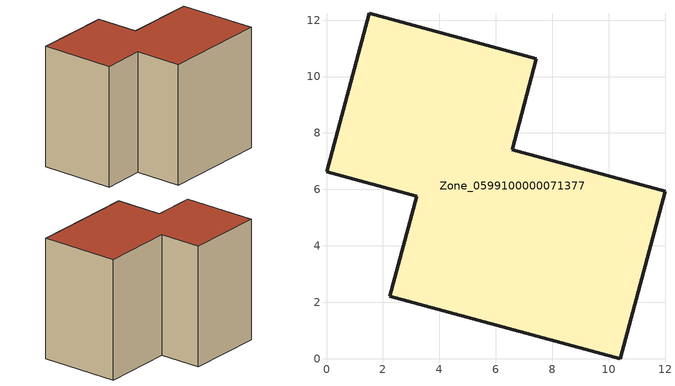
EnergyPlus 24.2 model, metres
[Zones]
Zone_0599100000071377
 floor ground (C_G): 6.58,7.4 12,5.94 10.42,0 2.25,2.21 3.2,5.76 0,6.62 1.51,12.24 7.44,10.63 z0
 wall outside (C_F): 1.51,12.24 0,6.62 3.2,5.76 2.25,2.21 10.42,0 12,5.94 6.58,7.4 7.44,10.63 1.51,12.24 z0:9.43
 roof outside (C_R): 6.58,7.4 7.44,10.63 1.51,12.24 0,6.62 3.2,5.76 2.25,2.21 10.42,0 12,5.94 z9.43
[BUILDING]
Pand.0599100000071377: North Axis=0; Terrain=City; Loads Convergence Tolerance Value=0.04; Temperature Convergence Tolerance Value=0.4; Solar Distribution=FullExterior; Maximum Number of Warmup Days=25; Minimum Number of Warmup Days=1
[Site:Location]
Rotterdam.The.Hague.AP_ZH_NLD Design_Conditions: Latitude=51.96; Longitude=4.45; Time Zone=1; Elevation=-4.5
[SITE:GROUNDTEMPERATURE:BUILDINGSURFACE]
18, 18, 18, 18, 18, 18, 18, 18, 18, 18, 18, 18
[MATERIAL] Thermal Absorptance=0.9; Solar Absorptance=0.7; Visible Absorptance=0.7
Name | Roughness | Thickness | Conductivity | Density | Specific Heat
G.TC.1946-1964 | MediumSmooth | 0.15 | 1 | 540 | 1210
F.TC.1946-1964 | Rough | 0.3 | 0.857143 | 1920 | 840
R.TC.1946-1964 | MediumRough | 0.2 | 0.235294 | 1500 | 1000
[CONSTRUCTION]
C_G: G.TC.1946-1964
C_F: F.TC.1946-1964
C_R: R.TC.1946-1964
[ZONE]
Zone_0599100000071377: Type=1; Multiplier=1; Ceiling Height=Autocalculate; Volume=Autocalculate; Floor Area=autocalculate; Part of Total Floor Area=Yes
[ZONEINFILTRATION:DESIGNFLOWRATE]
Infil_Zone_0599100000071377: Zone or ZoneList or Space or SpaceList=Zone_0599100000071377; Schedule=AlwaysOn; Design Flow Rate Calculation Method=Flow/Area; Flow Rate per Floor Area=0.003; Constant Term Coefficient=1; Temperature Term Coefficient=0; Velocity Term Coefficient=0; Velocity Squared Term Coefficient=0
[HVACTEMPLATE:ZONE:IDEALLOADSAIRSYSTEM]
Zone_0599100000071377: Maximum Heating Supply Air Temperature=50; Minimum Cooling Supply Air Temperature=13; Maximum Heating Supply Air Humidity Ratio=0.0156; Minimum Cooling Supply Air Humidity Ratio=0.0077; Heating Limit=NoLimit; Cooling Limit=NoLimit; Dehumidification Control Type=ConstantSensibleHeatRatio; Cooling Sensible Heat Ratio=0.7; Dehumidification Setpoint=60; Humidification Control Type=None; Humidification Setpoint=30; Outdoor Air Method=None; Outdoor Air Flow Rate per Person=0.00944; Outdoor Air Flow Rate per Zone Floor Area=0; Outdoor Air Flow Rate per Zone=0; Demand Controlled Ventilation Type=None; Outdoor Air Economizer Type=NoEconomizer; Heat Recovery Type=None; Sensible Heat Recovery Effectiveness=0.7; Latent Heat Recovery Effectiveness=0.65
[ZONECONTROL:THERMOSTAT]
ThermostatControl_Zone_0599100000071377: Zone or ZoneList=Zone_0599100000071377; Control Type Schedule=DualSetpointControlType; Control 1=Thermostat_Zone_0599100000071377; Temperature Difference Between Cutout And Setpoint=0
[THERMOSTATSETPOINT:DUALSETPOINT]
Thermostat_Zone_0599100000071377: Heating Setpoint Temperature Schedule=HeatingSetpoint_Zone_0599100000071377; Cooling Setpoint Temperature Schedule=CoolingSetpoint_Zone_0599100000071377
[SCHEDULE:COMPACT]
HeatingSetpoint_Zone_0599100000071377: Through: 12/31, For: AllDays, Until: 24:00, 21
CoolingSetpoint_Zone_0599100000071377: Through: 12/31, For: AllDays, Until: 24:00, 24
DualSetpointControlType: Through: 12/31, For: AllDays, Until: 24:00, 4
AlwaysOn: Through: 12/31, For: AllDays, Until: 24:00, 1
